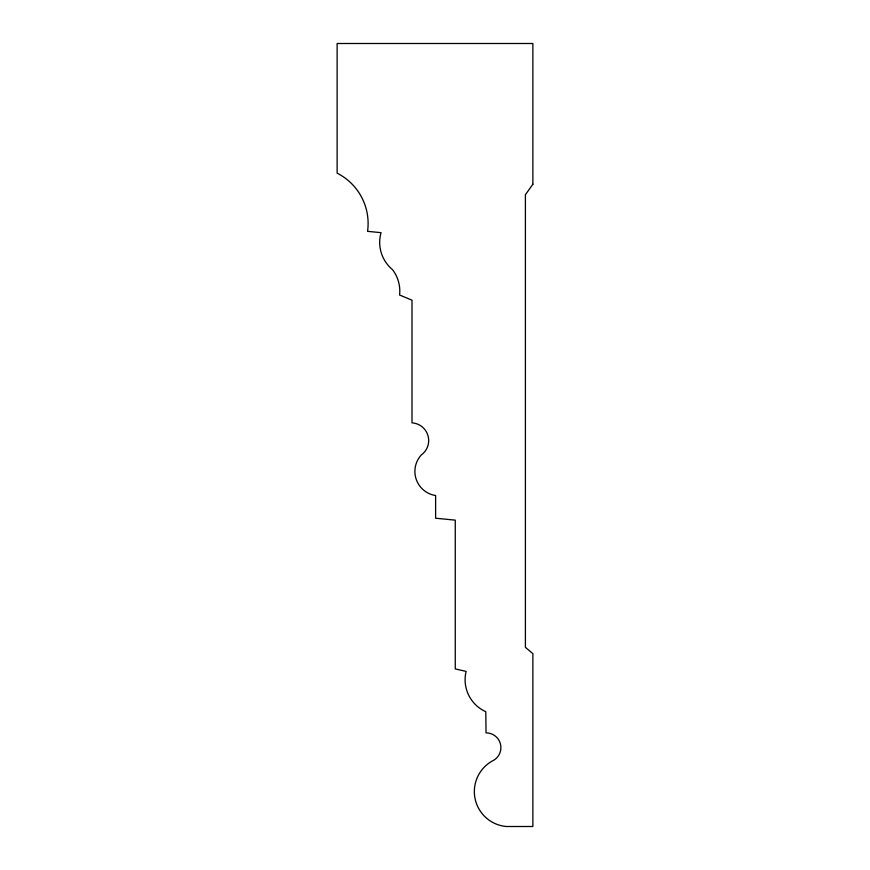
<?xml version="1.0" encoding="UTF-8"?>
<svg xmlns="http://www.w3.org/2000/svg" width="870" height="870" viewBox="0 0 870 870"><rect width="100%" height="100%" fill="white"/><g stroke="black" fill="none" stroke-linecap="round" stroke-linejoin="round"><path stroke-width="1.3" d="M532.875 184.266L525.404 194.695L525.404 647.323L532.875 653.642L532.875 826.5L506.22 826.5A35.061 35.061 0 0 1 492.148 761.065A14.714 14.714 0 0 0 486.036 732.899L485.808 711.703A34.985 34.985 0 0 1 466.113 671.412L455.26 668.921L455.26 520.14L435.62 518.215L435.62 495.53A24.382 24.382 0 0 1 421.232 455.021A17.737 17.737 0 0 0 411.999 422.863L411.999 300.183L399.591 295.017A35.387 35.387 0 0 0 392.566 269.7A35.409 35.409 0 0 1 381.038 232.671L367.564 231.333A56.376 56.376 0 0 0 337.125 173.163L337.125 43.5L532.875 43.5L532.875 184.266"/></g></svg>
